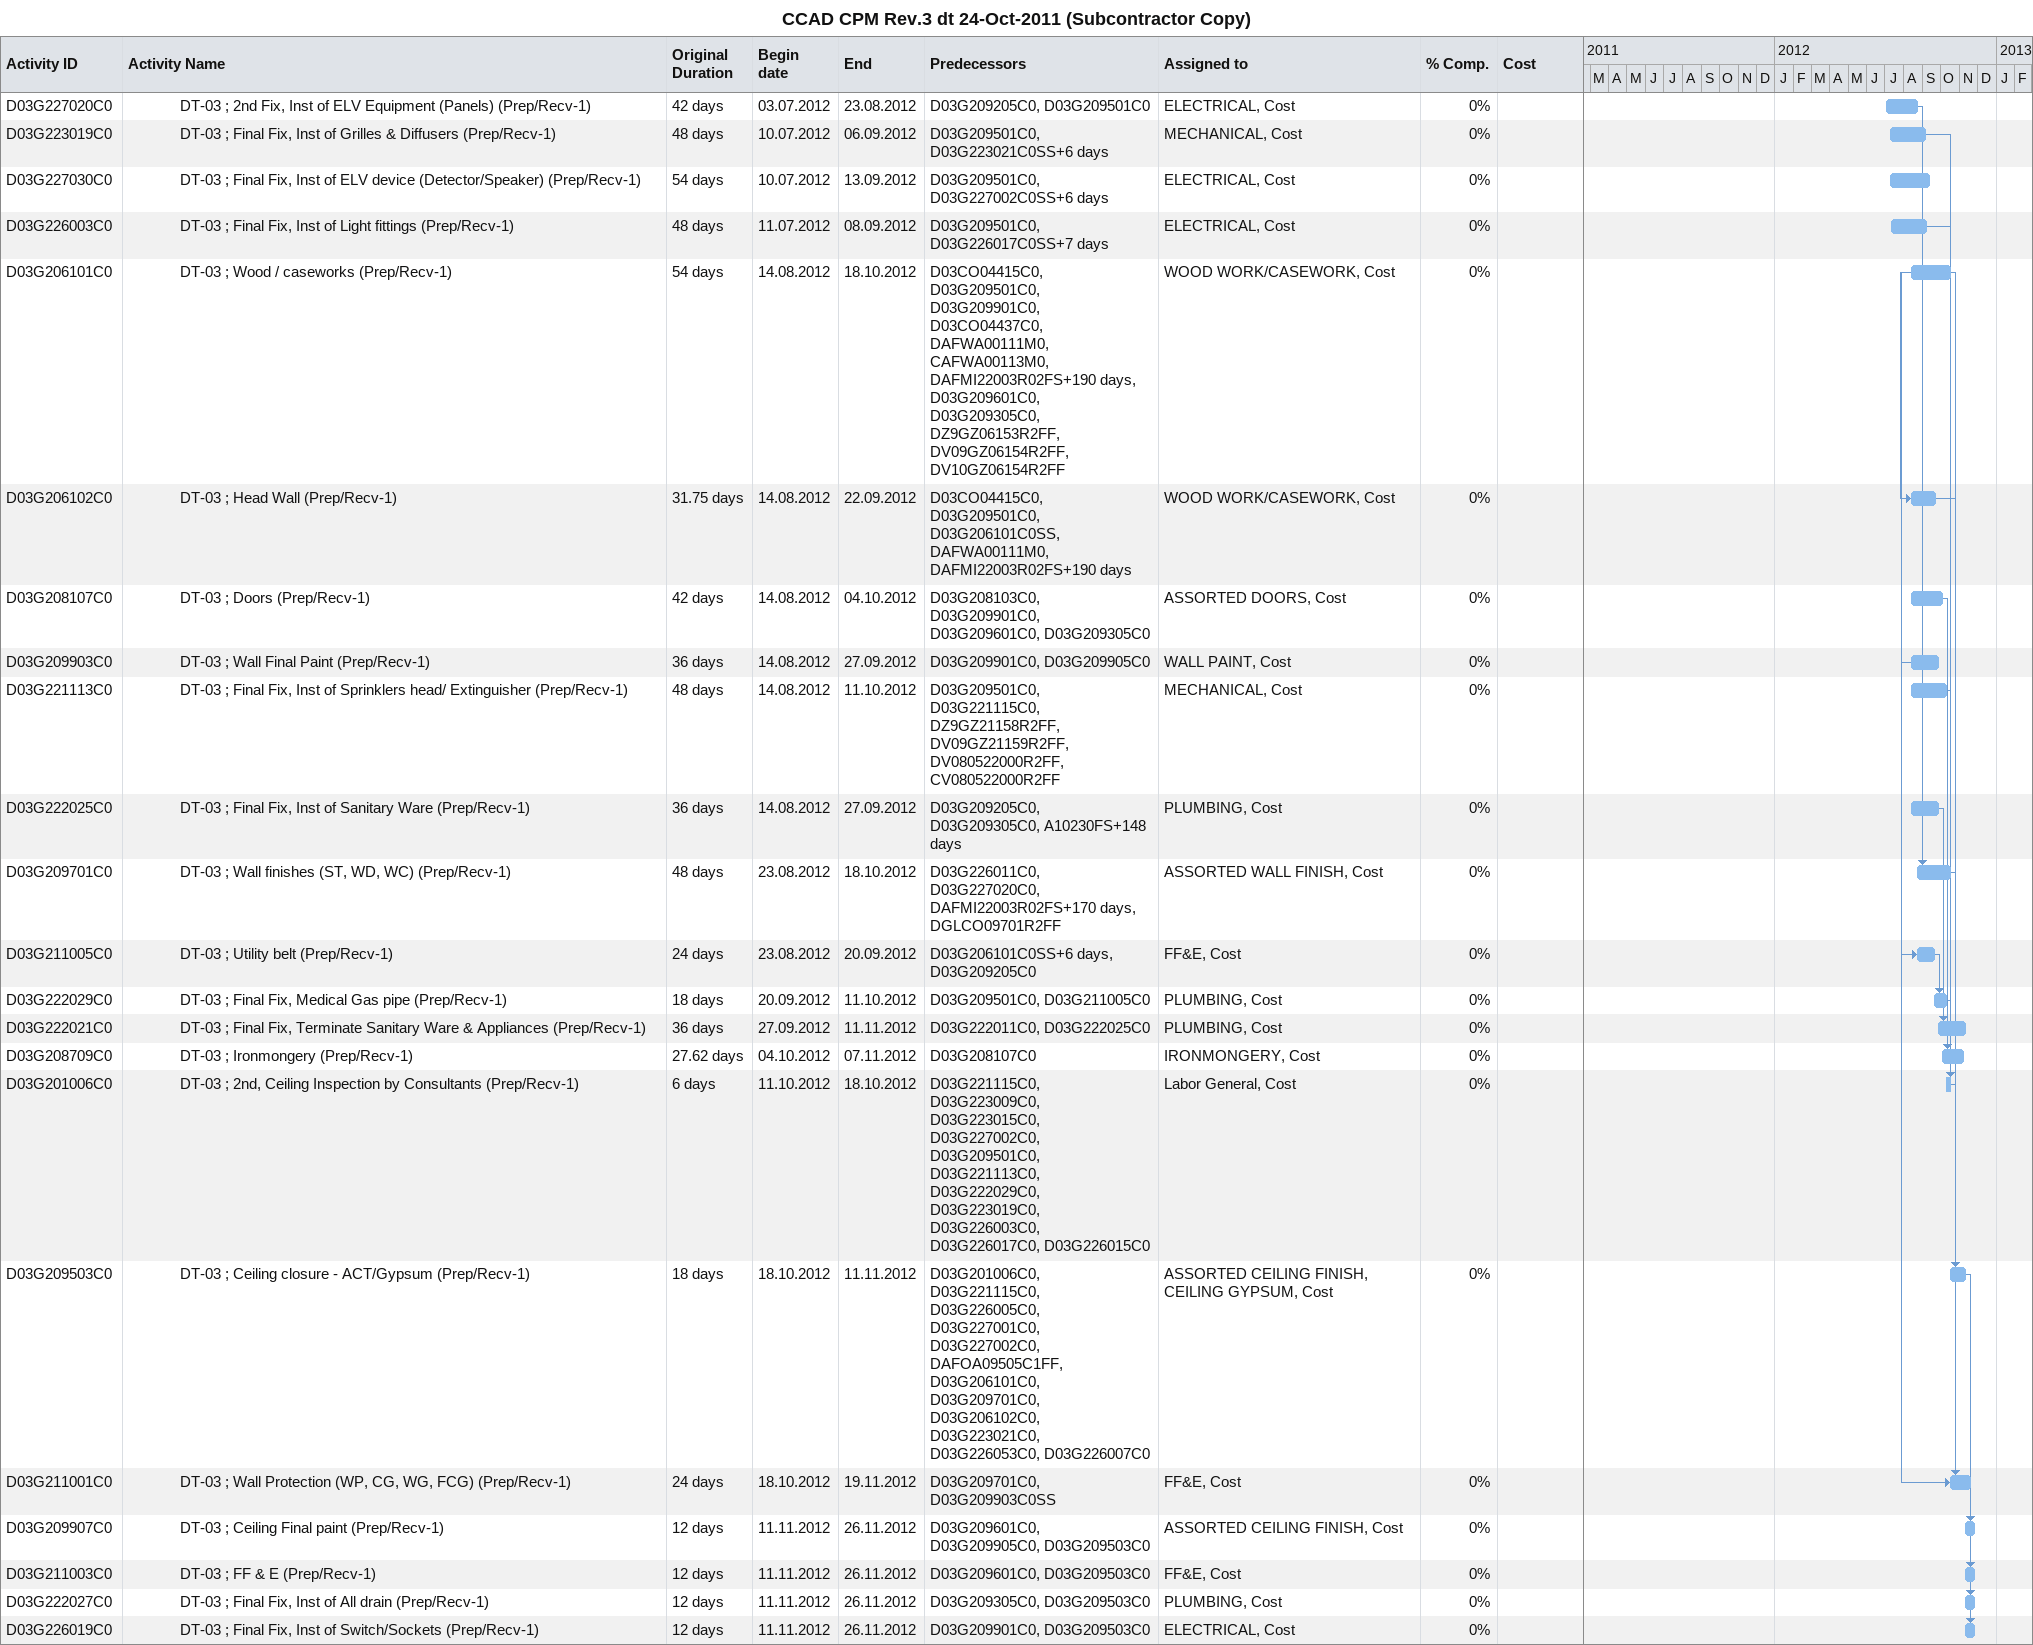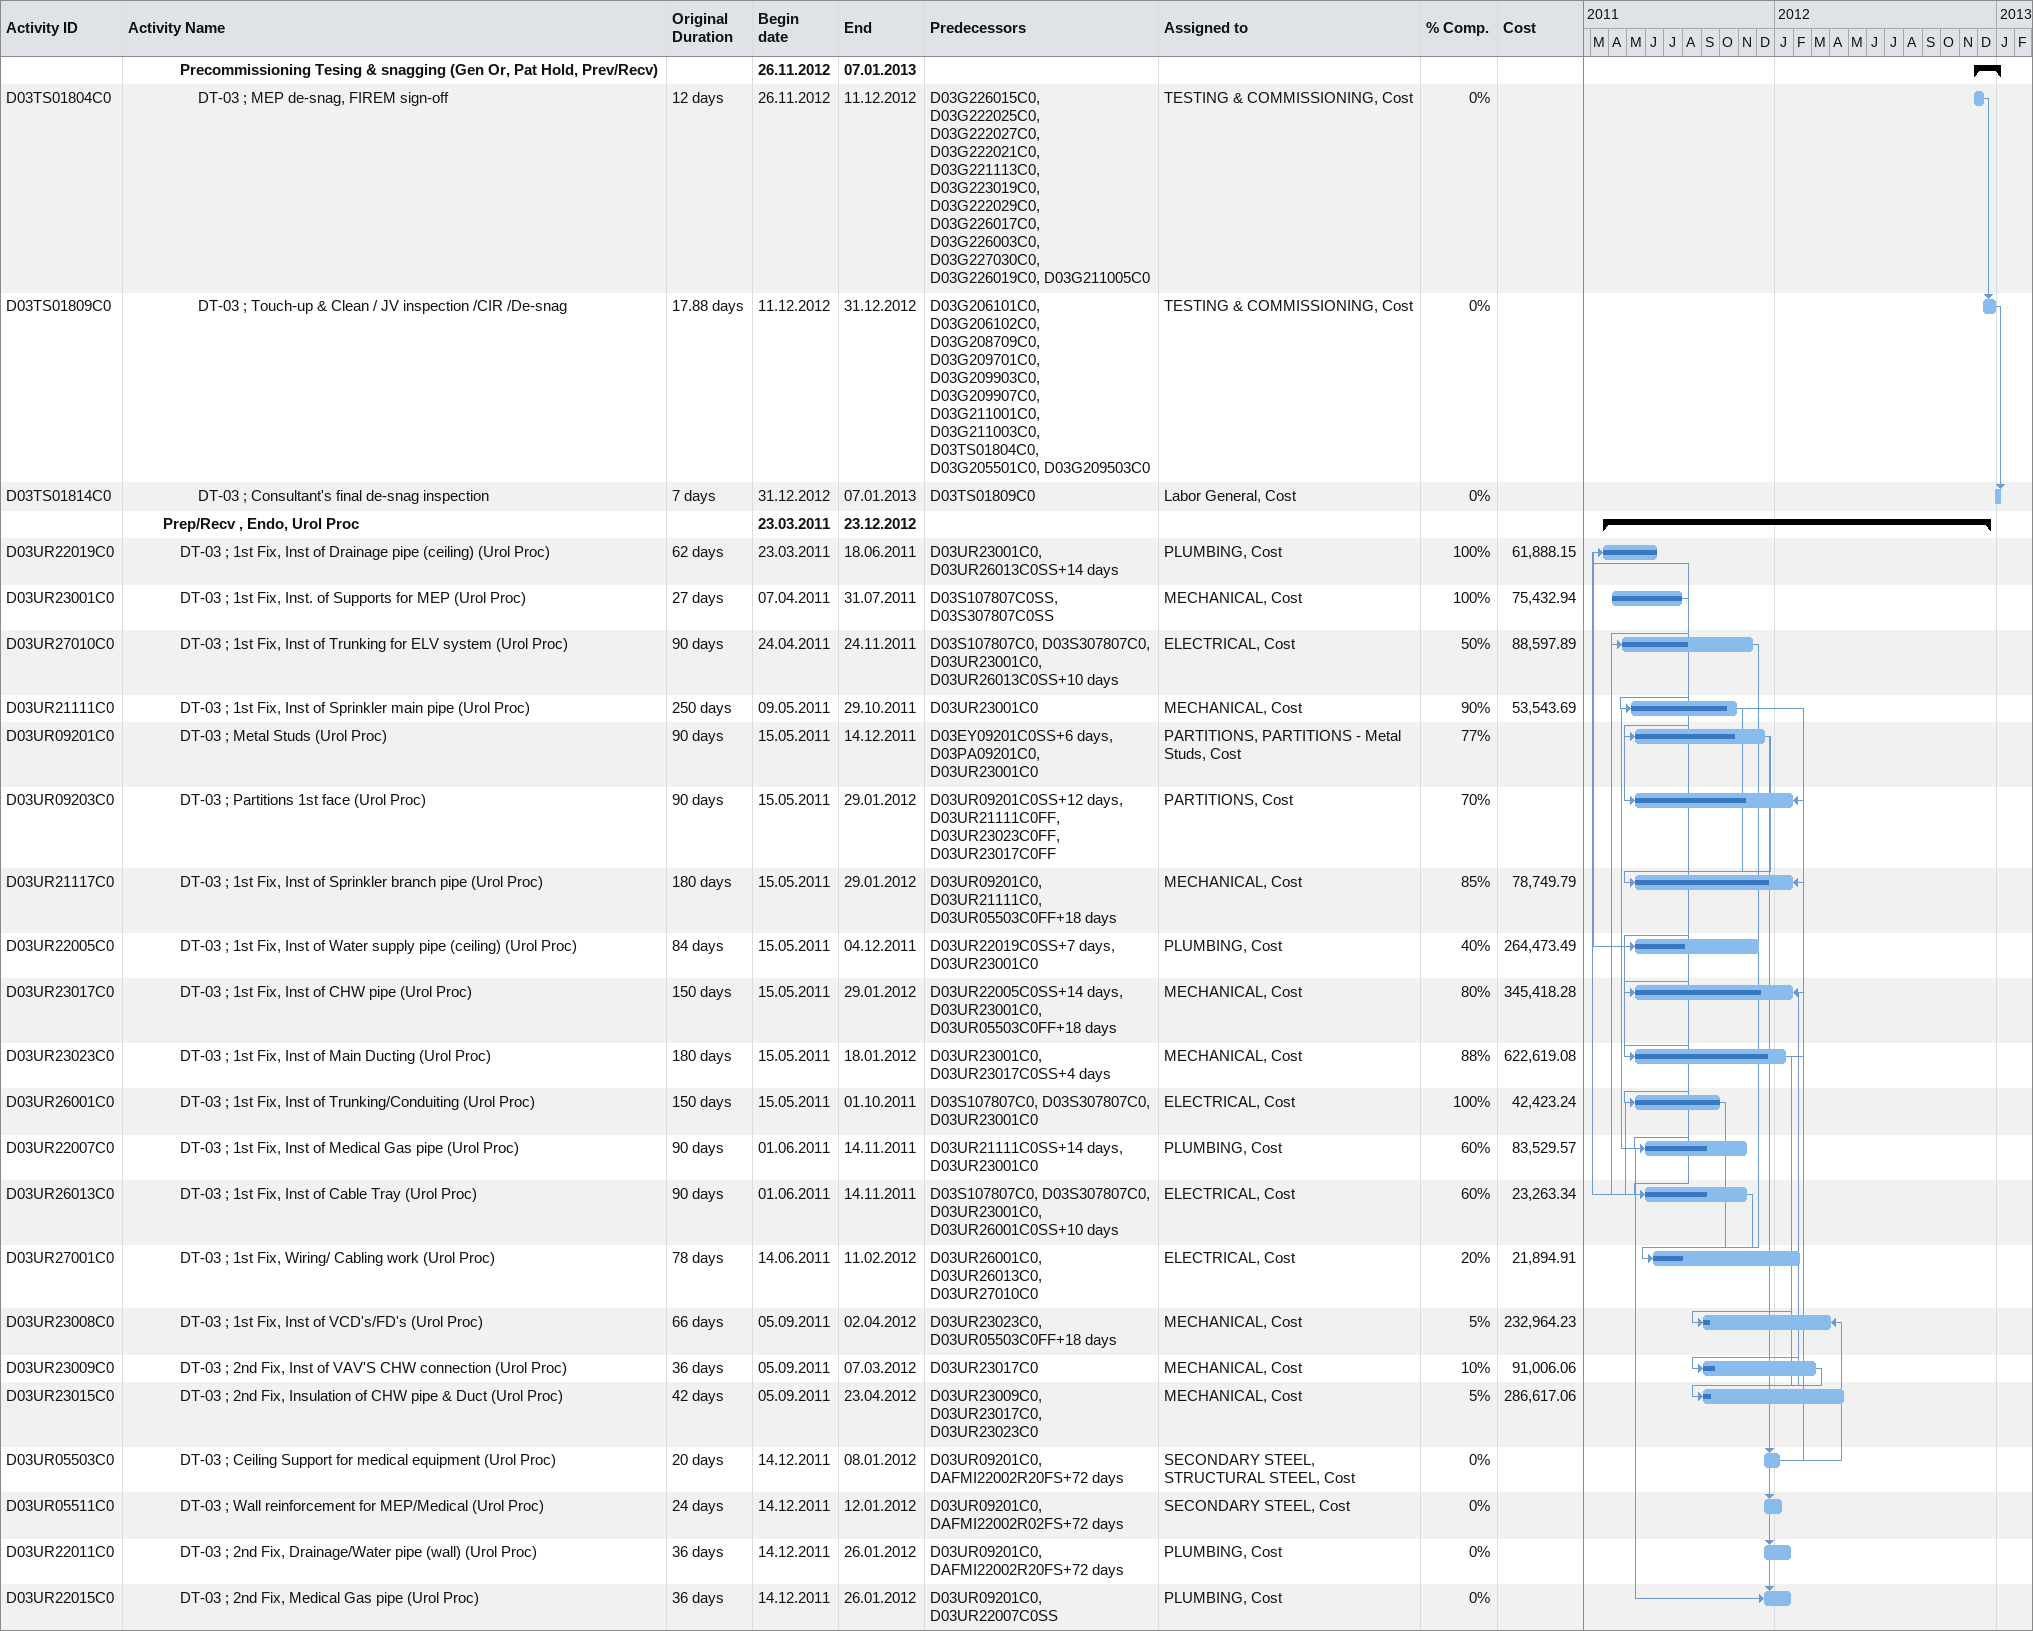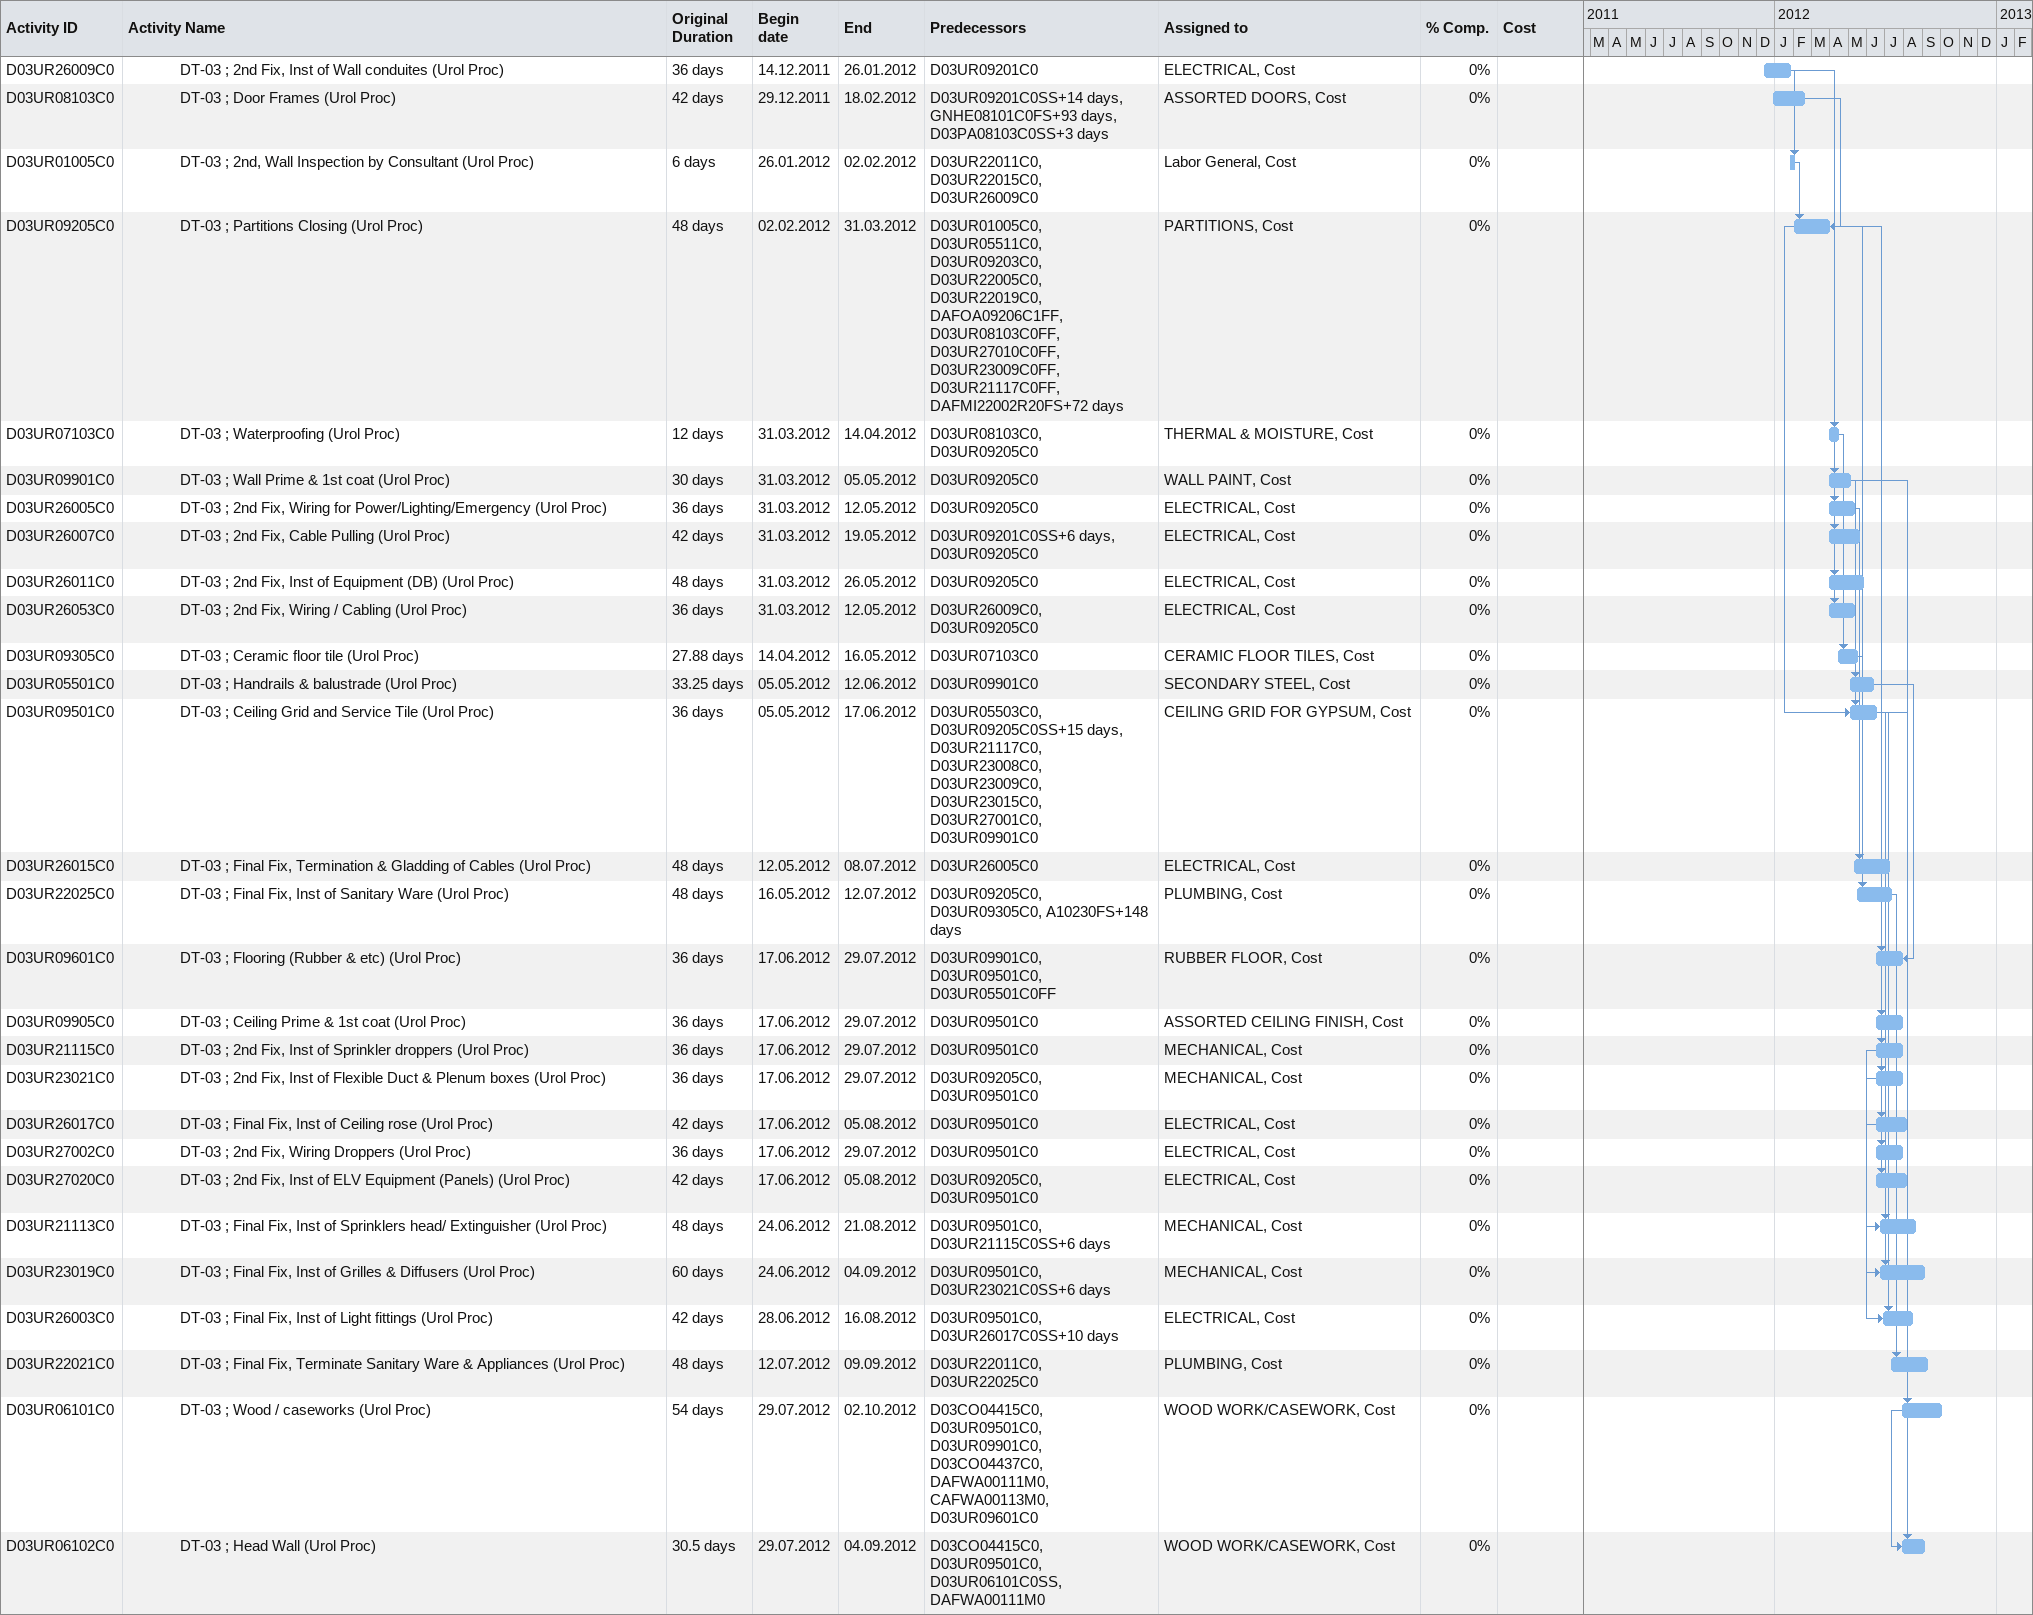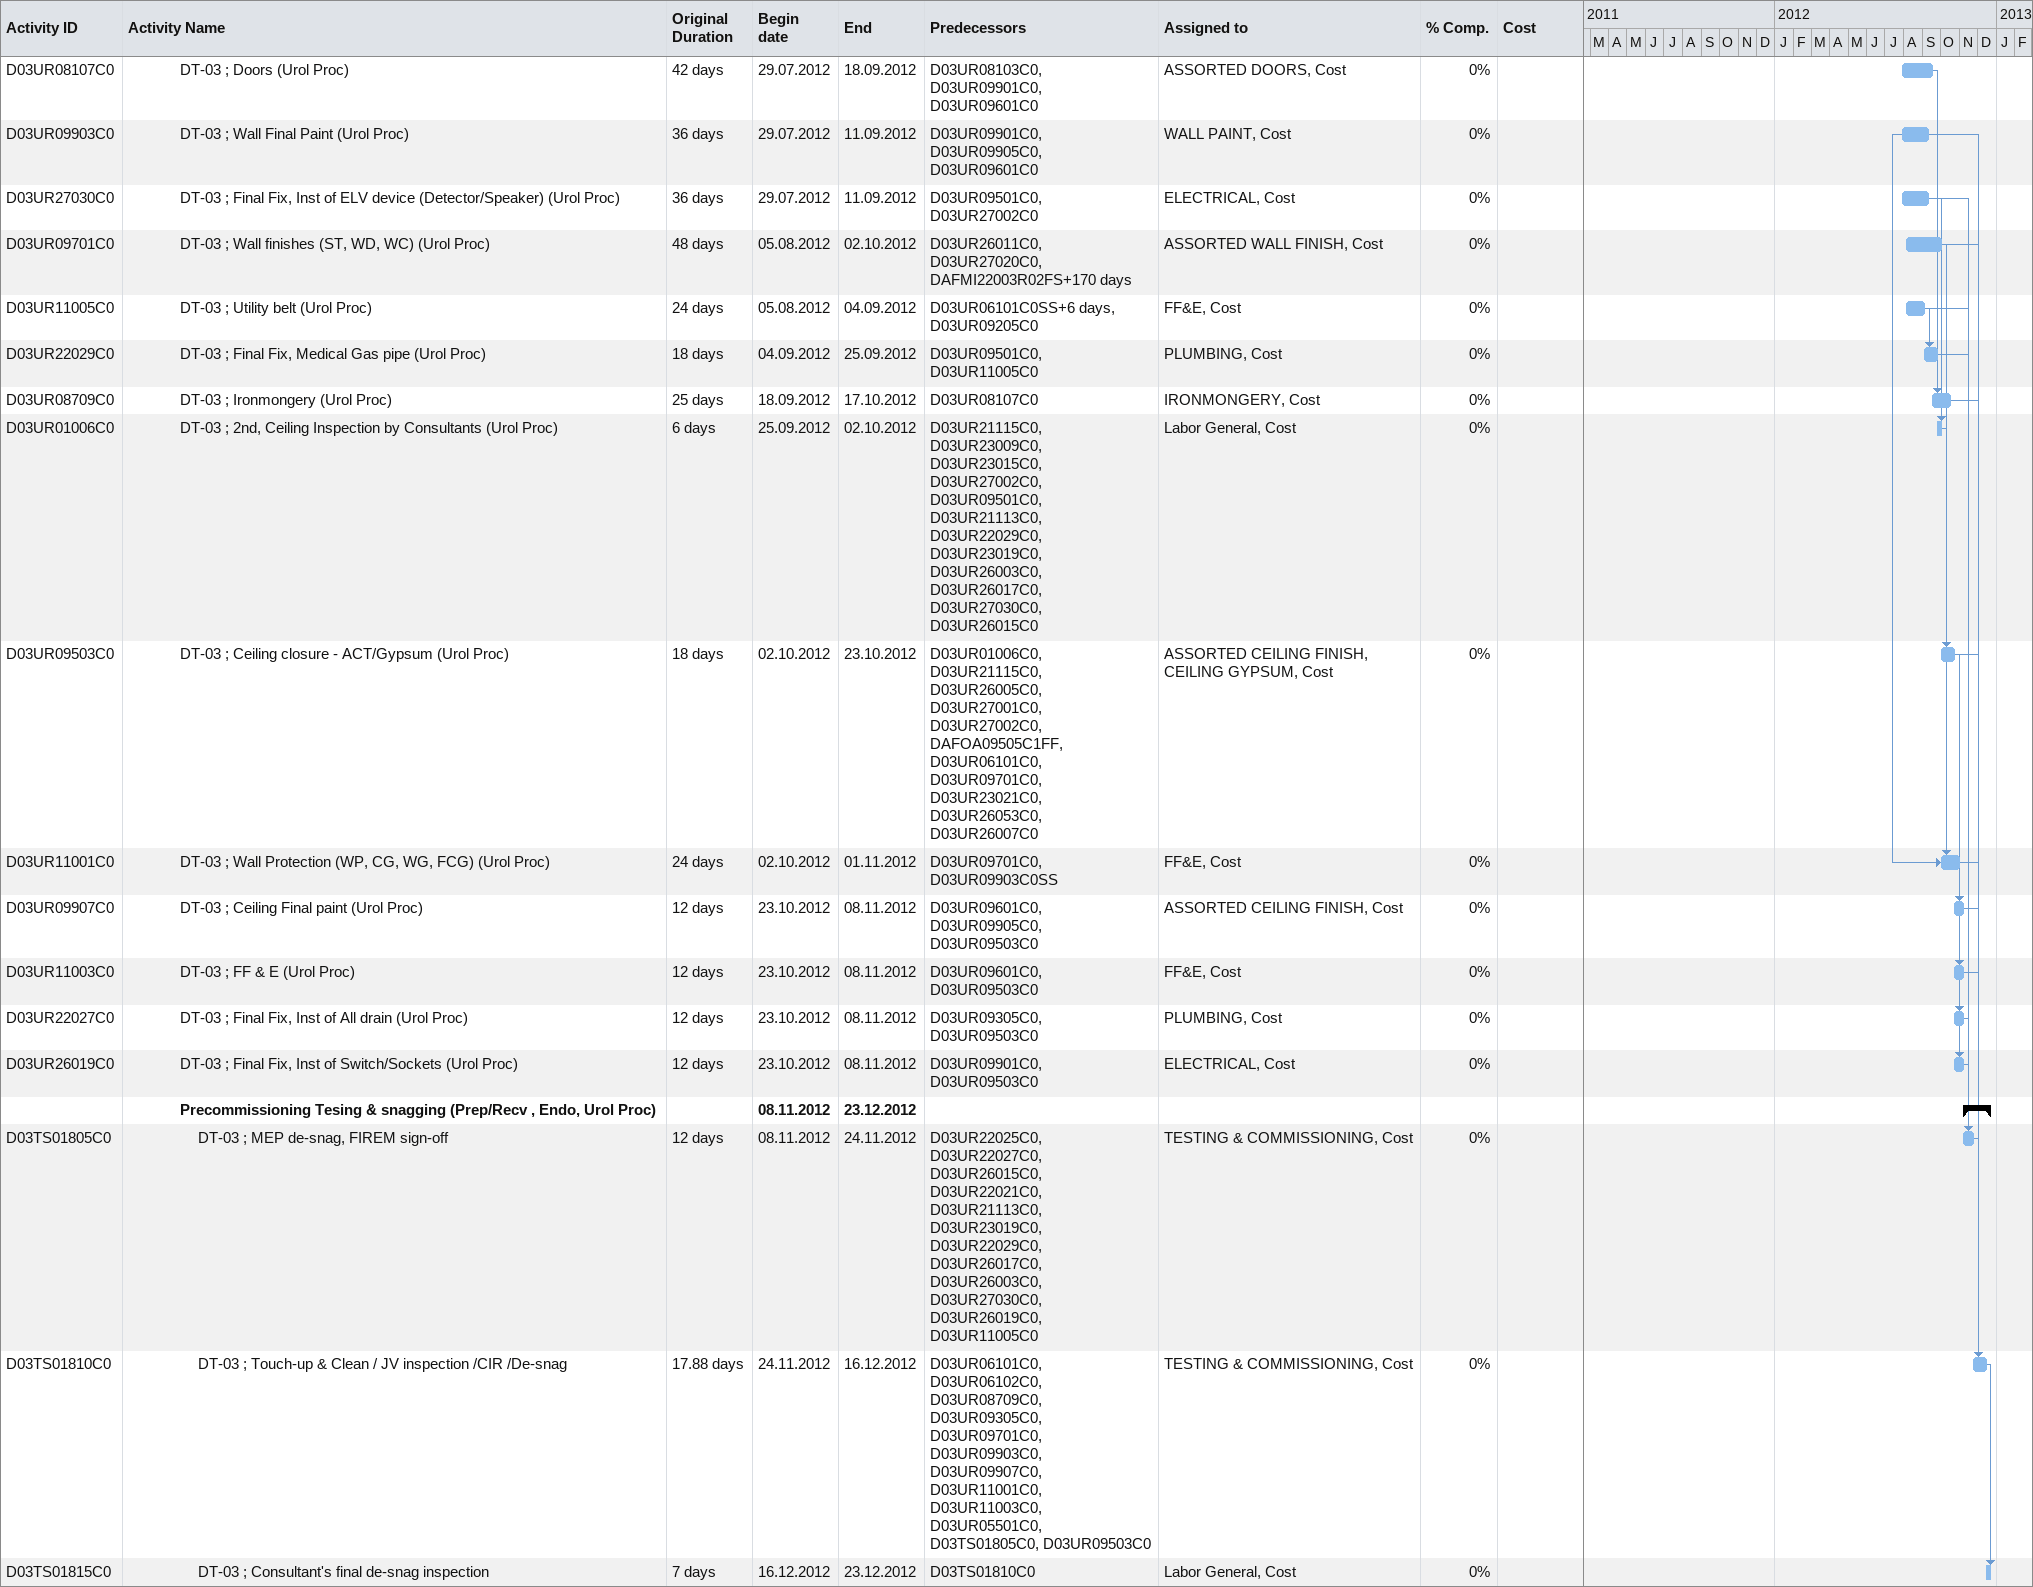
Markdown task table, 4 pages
CCAD CPM Rev.3 dt 24-Oct-2011 (Subcontractor Copy)

| ID | Level | Task | Original duration | Start | Finish | Predecessors | Resources | % complete | Cost |
|---|---|---|---|---|---|---|---|---|---|
| D03G227020C0 | 4 | DT-03 ; 2nd Fix, Inst of ELV Equipment (Panels) (Prep/Recv-1) | 42d | 2012-07-03 | 2012-08-23 | D03G209205C0, D03G209501C0 | ELECTRICAL, Cost | 0 |  |
| D03G223019C0 | 4 | DT-03 ; Final Fix, Inst of Grilles & Diffusers (Prep/Recv-1) | 48d | 2012-07-10 | 2012-09-06 | D03G209501C0, D03G223021C0SS+6d | MECHANICAL, Cost | 0 |  |
| D03G227030C0 | 4 | DT-03 ; Final Fix, Inst of ELV device (Detector/Speaker) (Prep/Recv-1) | 54d | 2012-07-10 | 2012-09-13 | D03G209501C0, D03G227002C0SS+6d | ELECTRICAL, Cost | 0 |  |
| D03G226003C0 | 4 | DT-03 ; Final Fix, Inst of Light fittings (Prep/Recv-1) | 48d | 2012-07-11 | 2012-09-08 | D03G209501C0, D03G226017C0SS+7d | ELECTRICAL, Cost | 0 |  |
| D03G206101C0 | 4 | DT-03 ; Wood / caseworks (Prep/Recv-1) | 54d | 2012-08-14 | 2012-10-18 | D03CO04415C0, D03G209501C0, D03G209901C0, D03CO04437C0, DAFWA00111M0, CAFWA00113M0, DAFMI22003R02FS+190d, D03G209601C0, D03G209305C0, DZ9GZ06153R2FF, DV09GZ06154R2FF, DV10GZ06154R2FF | WOOD WORK/CASEWORK, Cost | 0 |  |
| D03G206102C0 | 4 | DT-03 ; Head Wall (Prep/Recv-1) | 31.75d | 2012-08-14 | 2012-09-22 | D03CO04415C0, D03G209501C0, D03G206101C0SS, DAFWA00111M0, DAFMI22003R02FS+190d | WOOD WORK/CASEWORK, Cost | 0 |  |
| D03G208107C0 | 4 | DT-03 ; Doors (Prep/Recv-1) | 42d | 2012-08-14 | 2012-10-04 | D03G208103C0, D03G209901C0, D03G209601C0, D03G209305C0 | ASSORTED DOORS, Cost | 0 |  |
| D03G209903C0 | 4 | DT-03 ; Wall Final Paint (Prep/Recv-1) | 36d | 2012-08-14 | 2012-09-27 | D03G209901C0, D03G209905C0 | WALL PAINT, Cost | 0 |  |
| D03G221113C0 | 4 | DT-03 ; Final Fix, Inst of Sprinklers head/ Extinguisher (Prep/Recv-1) | 48d | 2012-08-14 | 2012-10-11 | D03G209501C0, D03G221115C0, DZ9GZ21158R2FF, DV09GZ21159R2FF, DV080522000R2FF, CV080522000R2FF | MECHANICAL, Cost | 0 |  |
| D03G222025C0 | 4 | DT-03 ; Final Fix, Inst of Sanitary Ware (Prep/Recv-1) | 36d | 2012-08-14 | 2012-09-27 | D03G209205C0, D03G209305C0, A10230FS+148d | PLUMBING, Cost | 0 |  |
| D03G209701C0 | 4 | DT-03 ; Wall finishes (ST, WD, WC) (Prep/Recv-1) | 48d | 2012-08-23 | 2012-10-18 | D03G226011C0, D03G227020C0, DAFMI22003R02FS+170d, DGLCO09701R2FF | ASSORTED WALL FINISH, Cost | 0 |  |
| D03G211005C0 | 4 | DT-03 ; Utility belt (Prep/Recv-1) | 24d | 2012-08-23 | 2012-09-20 | D03G206101C0SS+6d, D03G209205C0 | FF&E, Cost | 0 |  |
| D03G222029C0 | 4 | DT-03 ; Final Fix, Medical Gas pipe (Prep/Recv-1) | 18d | 2012-09-20 | 2012-10-11 | D03G209501C0, D03G211005C0 | PLUMBING, Cost | 0 |  |
| D03G222021C0 | 4 | DT-03 ; Final Fix, Terminate Sanitary Ware & Appliances (Prep/Recv-1) | 36d | 2012-09-27 | 2012-11-11 | D03G222011C0, D03G222025C0 | PLUMBING, Cost | 0 |  |
| D03G208709C0 | 4 | DT-03 ; Ironmongery (Prep/Recv-1) | 27.62d | 2012-10-04 | 2012-11-07 | D03G208107C0 | IRONMONGERY, Cost | 0 |  |
| D03G201006C0 | 4 | DT-03 ; 2nd, Ceiling Inspection by Consultants (Prep/Recv-1) | 6d | 2012-10-11 | 2012-10-18 | D03G221115C0, D03G223009C0, D03G223015C0, D03G227002C0, D03G209501C0, D03G221113C0, D03G222029C0, D03G223019C0, D03G226003C0, D03G226017C0, D03G226015C0 | Labor General, Cost | 0 |  |
| D03G209503C0 | 4 | DT-03 ; Ceiling closure - ACT/Gypsum (Prep/Recv-1) | 18d | 2012-10-18 | 2012-11-11 | D03G201006C0, D03G221115C0, D03G226005C0, D03G227001C0, D03G227002C0, DAFOA09505C1FF, D03G206101C0, D03G209701C0, D03G206102C0, D03G223021C0, D03G226053C0, D03G226007C0 | ASSORTED CEILING FINISH, CEILING GYPSUM, Cost | 0 |  |
| D03G211001C0 | 4 | DT-03 ; Wall Protection (WP, CG, WG, FCG) (Prep/Recv-1) | 24d | 2012-10-18 | 2012-11-19 | D03G209701C0, D03G209903C0SS | FF&E, Cost | 0 |  |
| D03G209907C0 | 4 | DT-03 ; Ceiling Final paint (Prep/Recv-1) | 12d | 2012-11-11 | 2012-11-26 | D03G209601C0, D03G209905C0, D03G209503C0 | ASSORTED CEILING FINISH, Cost | 0 |  |
| D03G211003C0 | 4 | DT-03 ; FF & E (Prep/Recv-1) | 12d | 2012-11-11 | 2012-11-26 | D03G209601C0, D03G209503C0 | FF&E, Cost | 0 |  |
| D03G222027C0 | 4 | DT-03 ; Final Fix, Inst of All drain (Prep/Recv-1) | 12d | 2012-11-11 | 2012-11-26 | D03G209305C0, D03G209503C0 | PLUMBING, Cost | 0 |  |
| D03G226019C0 | 4 | DT-03 ; Final Fix, Inst of Switch/Sockets (Prep/Recv-1) | 12d | 2012-11-11 | 2012-11-26 | D03G209901C0, D03G209503C0 | ELECTRICAL, Cost | 0 |  |
|  | 4 | **Precommissioning Tesing & snagging (Gen Or, Pat Hold, Prev/Recv)** |  | 2012-11-26 | 2013-01-07 |  |  |  |  |
| D03TS01804C0 | 5 | DT-03 ; MEP de-snag, FIREM sign-off | 12d | 2012-11-26 | 2012-12-11 | D03G226015C0, D03G222025C0, D03G222027C0, D03G222021C0, D03G221113C0, D03G223019C0, D03G222029C0, D03G226017C0, D03G226003C0, D03G227030C0, D03G226019C0, D03G211005C0 | TESTING & COMMISSIONING, Cost | 0 |  |
| D03TS01809C0 | 5 | DT-03 ; Touch-up & Clean / JV inspection /CIR /De-snag | 17.88d | 2012-12-11 | 2012-12-31 | D03G206101C0, D03G206102C0, D03G208709C0, D03G209701C0, D03G209903C0, D03G209907C0, D03G211001C0, D03G211003C0, D03TS01804C0, D03G205501C0, D03G209503C0 | TESTING & COMMISSIONING, Cost | 0 |  |
| D03TS01814C0 | 5 | DT-03 ; Consultant's final de-snag inspection | 7d | 2012-12-31 | 2013-01-07 | D03TS01809C0 | Labor General, Cost | 0 |  |
|  | 3 | **Prep/Recv , Endo, Urol Proc** |  | 2011-03-23 | 2012-12-23 |  |  |  |  |
| D03UR22019C0 | 4 | DT-03 ; 1st Fix, Inst of Drainage pipe (ceiling) (Urol Proc) | 62d | 2011-03-23 | 2011-06-18 | D03UR23001C0, D03UR26013C0SS+14d | PLUMBING, Cost | 100 | 61888.15 |
| D03UR23001C0 | 4 | DT-03 ; 1st Fix, Inst. of Supports for MEP (Urol Proc) | 27d | 2011-04-07 | 2011-07-31 | D03S107807C0SS, D03S307807C0SS | MECHANICAL, Cost | 100 | 75432.94 |
| D03UR27010C0 | 4 | DT-03 ; 1st Fix, Inst of Trunking for ELV system (Urol Proc) | 90d | 2011-04-24 | 2011-11-24 | D03S107807C0, D03S307807C0, D03UR23001C0, D03UR26013C0SS+10d | ELECTRICAL, Cost | 50 | 88597.89 |
| D03UR21111C0 | 4 | DT-03 ; 1st Fix, Inst of Sprinkler main pipe (Urol Proc) | 250d | 2011-05-09 | 2011-10-29 | D03UR23001C0 | MECHANICAL, Cost | 90 | 53543.69 |
| D03UR09201C0 | 4 | DT-03 ; Metal Studs (Urol Proc) | 90d | 2011-05-15 | 2011-12-14 | D03EY09201C0SS+6d, D03PA09201C0, D03UR23001C0 | PARTITIONS, PARTITIONS - Metal Studs, Cost | 77 |  |
| D03UR09203C0 | 4 | DT-03 ; Partitions 1st face (Urol Proc) | 90d | 2011-05-15 | 2012-01-29 | D03UR09201C0SS+12d, D03UR21111C0FF, D03UR23023C0FF, D03UR23017C0FF | PARTITIONS, Cost | 70 |  |
| D03UR21117C0 | 4 | DT-03 ; 1st Fix, Inst of Sprinkler branch pipe (Urol Proc) | 180d | 2011-05-15 | 2012-01-29 | D03UR09201C0, D03UR21111C0, D03UR05503C0FF+18d | MECHANICAL, Cost | 85 | 78749.79 |
| D03UR22005C0 | 4 | DT-03 ; 1st Fix, Inst of Water supply pipe (ceiling) (Urol Proc) | 84d | 2011-05-15 | 2011-12-04 | D03UR22019C0SS+7d, D03UR23001C0 | PLUMBING, Cost | 40 | 264473.49 |
| D03UR23017C0 | 4 | DT-03 ; 1st Fix, Inst of CHW pipe (Urol Proc) | 150d | 2011-05-15 | 2012-01-29 | D03UR22005C0SS+14d, D03UR23001C0, D03UR05503C0FF+18d | MECHANICAL, Cost | 80 | 345418.28 |
| D03UR23023C0 | 4 | DT-03 ; 1st Fix, Inst of Main Ducting (Urol Proc) | 180d | 2011-05-15 | 2012-01-18 | D03UR23001C0, D03UR23017C0SS+4d | MECHANICAL, Cost | 88 | 622619.08 |
| D03UR26001C0 | 4 | DT-03 ; 1st Fix, Inst of Trunking/Conduiting (Urol Proc) | 150d | 2011-05-15 | 2011-10-01 | D03S107807C0, D03S307807C0, D03UR23001C0 | ELECTRICAL, Cost | 100 | 42423.24 |
| D03UR22007C0 | 4 | DT-03 ; 1st Fix, Inst of Medical Gas pipe (Urol Proc) | 90d | 2011-06-01 | 2011-11-14 | D03UR21111C0SS+14d, D03UR23001C0 | PLUMBING, Cost | 60 | 83529.57 |
| D03UR26013C0 | 4 | DT-03 ; 1st Fix, Inst of Cable Tray (Urol Proc) | 90d | 2011-06-01 | 2011-11-14 | D03S107807C0, D03S307807C0, D03UR23001C0, D03UR26001C0SS+10d | ELECTRICAL, Cost | 60 | 23263.34 |
| D03UR27001C0 | 4 | DT-03 ; 1st Fix, Wiring/ Cabling work (Urol Proc) | 78d | 2011-06-14 | 2012-02-11 | D03UR26001C0, D03UR26013C0, D03UR27010C0 | ELECTRICAL, Cost | 20 | 21894.91 |
| D03UR23008C0 | 4 | DT-03 ; 1st Fix, Inst of VCD's/FD's (Urol Proc) | 66d | 2011-09-05 | 2012-04-02 | D03UR23023C0, D03UR05503C0FF+18d | MECHANICAL, Cost | 5 | 232964.23 |
| D03UR23009C0 | 4 | DT-03 ; 2nd Fix, Inst of VAV'S CHW connection (Urol Proc) | 36d | 2011-09-05 | 2012-03-07 | D03UR23017C0 | MECHANICAL, Cost | 10 | 91006.06 |
| D03UR23015C0 | 4 | DT-03 ; 2nd Fix, Insulation of CHW pipe & Duct (Urol Proc) | 42d | 2011-09-05 | 2012-04-23 | D03UR23009C0, D03UR23017C0, D03UR23023C0 | MECHANICAL, Cost | 5 | 286617.06 |
| D03UR05503C0 | 4 | DT-03 ; Ceiling Support for medical equipment (Urol Proc) | 20d | 2011-12-14 | 2012-01-08 | D03UR09201C0, DAFMI22002R20FS+72d | SECONDARY STEEL, STRUCTURAL STEEL, Cost | 0 |  |
| D03UR05511C0 | 4 | DT-03 ; Wall reinforcement for MEP/Medical (Urol Proc) | 24d | 2011-12-14 | 2012-01-12 | D03UR09201C0, DAFMI22002R02FS+72d | SECONDARY STEEL, Cost | 0 |  |
| D03UR22011C0 | 4 | DT-03 ; 2nd Fix, Drainage/Water pipe (wall) (Urol Proc) | 36d | 2011-12-14 | 2012-01-26 | D03UR09201C0, DAFMI22002R20FS+72d | PLUMBING, Cost | 0 |  |
| D03UR22015C0 | 4 | DT-03 ; 2nd Fix, Medical Gas pipe (Urol Proc) | 36d | 2011-12-14 | 2012-01-26 | D03UR09201C0, D03UR22007C0SS | PLUMBING, Cost | 0 |  |
| D03UR26009C0 | 4 | DT-03 ; 2nd Fix, Inst of Wall conduites (Urol Proc) | 36d | 2011-12-14 | 2012-01-26 | D03UR09201C0 | ELECTRICAL, Cost | 0 |  |
| D03UR08103C0 | 4 | DT-03 ; Door Frames (Urol Proc) | 42d | 2011-12-29 | 2012-02-18 | D03UR09201C0SS+14d, GNHE08101C0FS+93d, D03PA08103C0SS+3d | ASSORTED DOORS, Cost | 0 |  |
| D03UR01005C0 | 4 | DT-03 ; 2nd, Wall Inspection by Consultant (Urol Proc) | 6d | 2012-01-26 | 2012-02-02 | D03UR22011C0, D03UR22015C0, D03UR26009C0 | Labor General, Cost | 0 |  |
| D03UR09205C0 | 4 | DT-03 ; Partitions Closing (Urol Proc) | 48d | 2012-02-02 | 2012-03-31 | D03UR01005C0, D03UR05511C0, D03UR09203C0, D03UR22005C0, D03UR22019C0, DAFOA09206C1FF, D03UR08103C0FF, D03UR27010C0FF, D03UR23009C0FF, D03UR21117C0FF, DAFMI22002R20FS+72d | PARTITIONS, Cost | 0 |  |
| D03UR07103C0 | 4 | DT-03 ; Waterproofing (Urol Proc) | 12d | 2012-03-31 | 2012-04-14 | D03UR08103C0, D03UR09205C0 | THERMAL & MOISTURE, Cost | 0 |  |
| D03UR09901C0 | 4 | DT-03 ; Wall Prime & 1st coat (Urol Proc) | 30d | 2012-03-31 | 2012-05-05 | D03UR09205C0 | WALL PAINT, Cost | 0 |  |
| D03UR26005C0 | 4 | DT-03 ; 2nd Fix, Wiring for Power/Lighting/Emergency (Urol Proc) | 36d | 2012-03-31 | 2012-05-12 | D03UR09205C0 | ELECTRICAL, Cost | 0 |  |
| D03UR26007C0 | 4 | DT-03 ; 2nd Fix, Cable Pulling (Urol Proc) | 42d | 2012-03-31 | 2012-05-19 | D03UR09201C0SS+6d, D03UR09205C0 | ELECTRICAL, Cost | 0 |  |
| D03UR26011C0 | 4 | DT-03 ; 2nd Fix, Inst of Equipment (DB) (Urol Proc) | 48d | 2012-03-31 | 2012-05-26 | D03UR09205C0 | ELECTRICAL, Cost | 0 |  |
| D03UR26053C0 | 4 | DT-03 ; 2nd Fix, Wiring / Cabling (Urol Proc) | 36d | 2012-03-31 | 2012-05-12 | D03UR26009C0, D03UR09205C0 | ELECTRICAL, Cost | 0 |  |
| D03UR09305C0 | 4 | DT-03 ; Ceramic floor tile (Urol Proc) | 27.88d | 2012-04-14 | 2012-05-16 | D03UR07103C0 | CERAMIC FLOOR TILES, Cost | 0 |  |
| D03UR05501C0 | 4 | DT-03 ; Handrails & balustrade (Urol Proc) | 33.25d | 2012-05-05 | 2012-06-12 | D03UR09901C0 | SECONDARY STEEL, Cost | 0 |  |
| D03UR09501C0 | 4 | DT-03 ; Ceiling Grid and Service Tile (Urol Proc) | 36d | 2012-05-05 | 2012-06-17 | D03UR05503C0, D03UR09205C0SS+15d, D03UR21117C0, D03UR23008C0, D03UR23009C0, D03UR23015C0, D03UR27001C0, D03UR09901C0 | CEILING GRID FOR GYPSUM, Cost | 0 |  |
| D03UR26015C0 | 4 | DT-03 ; Final Fix, Termination & Gladding of Cables (Urol Proc) | 48d | 2012-05-12 | 2012-07-08 | D03UR26005C0 | ELECTRICAL, Cost | 0 |  |
| D03UR22025C0 | 4 | DT-03 ; Final Fix, Inst of Sanitary Ware (Urol Proc) | 48d | 2012-05-16 | 2012-07-12 | D03UR09205C0, D03UR09305C0, A10230FS+148d | PLUMBING, Cost | 0 |  |
| D03UR09601C0 | 4 | DT-03 ; Flooring (Rubber & etc) (Urol Proc) | 36d | 2012-06-17 | 2012-07-29 | D03UR09901C0, D03UR09501C0, D03UR05501C0FF | RUBBER FLOOR, Cost | 0 |  |
| D03UR09905C0 | 4 | DT-03 ; Ceiling Prime & 1st coat (Urol Proc) | 36d | 2012-06-17 | 2012-07-29 | D03UR09501C0 | ASSORTED CEILING FINISH, Cost | 0 |  |
| D03UR21115C0 | 4 | DT-03 ; 2nd Fix, Inst of Sprinkler droppers (Urol Proc) | 36d | 2012-06-17 | 2012-07-29 | D03UR09501C0 | MECHANICAL, Cost | 0 |  |
| D03UR23021C0 | 4 | DT-03 ; 2nd Fix, Inst of Flexible Duct & Plenum boxes (Urol Proc) | 36d | 2012-06-17 | 2012-07-29 | D03UR09205C0, D03UR09501C0 | MECHANICAL, Cost | 0 |  |
| D03UR26017C0 | 4 | DT-03 ; Final Fix, Inst of Ceiling rose (Urol Proc) | 42d | 2012-06-17 | 2012-08-05 | D03UR09501C0 | ELECTRICAL, Cost | 0 |  |
| D03UR27002C0 | 4 | DT-03 ; 2nd Fix, Wiring Droppers (Urol Proc) | 36d | 2012-06-17 | 2012-07-29 | D03UR09501C0 | ELECTRICAL, Cost | 0 |  |
| D03UR27020C0 | 4 | DT-03 ; 2nd Fix, Inst of ELV Equipment (Panels) (Urol Proc) | 42d | 2012-06-17 | 2012-08-05 | D03UR09205C0, D03UR09501C0 | ELECTRICAL, Cost | 0 |  |
| D03UR21113C0 | 4 | DT-03 ; Final Fix, Inst of Sprinklers head/ Extinguisher (Urol Proc) | 48d | 2012-06-24 | 2012-08-21 | D03UR09501C0, D03UR21115C0SS+6d | MECHANICAL, Cost | 0 |  |
| D03UR23019C0 | 4 | DT-03 ; Final Fix, Inst of Grilles & Diffusers (Urol Proc) | 60d | 2012-06-24 | 2012-09-04 | D03UR09501C0, D03UR23021C0SS+6d | MECHANICAL, Cost | 0 |  |
| D03UR26003C0 | 4 | DT-03 ; Final Fix, Inst of Light fittings (Urol Proc) | 42d | 2012-06-28 | 2012-08-16 | D03UR09501C0, D03UR26017C0SS+10d | ELECTRICAL, Cost | 0 |  |
| D03UR22021C0 | 4 | DT-03 ; Final Fix, Terminate Sanitary Ware & Appliances (Urol Proc) | 48d | 2012-07-12 | 2012-09-09 | D03UR22011C0, D03UR22025C0 | PLUMBING, Cost | 0 |  |
| D03UR06101C0 | 4 | DT-03 ; Wood / caseworks (Urol Proc) | 54d | 2012-07-29 | 2012-10-02 | D03CO04415C0, D03UR09501C0, D03UR09901C0, D03CO04437C0, DAFWA00111M0, CAFWA00113M0, D03UR09601C0 | WOOD WORK/CASEWORK, Cost | 0 |  |
| D03UR06102C0 | 4 | DT-03 ; Head Wall (Urol Proc) | 30.5d | 2012-07-29 | 2012-09-04 | D03CO04415C0, D03UR09501C0, D03UR06101C0SS, DAFWA00111M0 | WOOD WORK/CASEWORK, Cost | 0 |  |
| D03UR08107C0 | 4 | DT-03 ; Doors (Urol Proc) | 42d | 2012-07-29 | 2012-09-18 | D03UR08103C0, D03UR09901C0, D03UR09601C0 | ASSORTED DOORS, Cost | 0 |  |
| D03UR09903C0 | 4 | DT-03 ; Wall Final Paint (Urol Proc) | 36d | 2012-07-29 | 2012-09-11 | D03UR09901C0, D03UR09905C0, D03UR09601C0 | WALL PAINT, Cost | 0 |  |
| D03UR27030C0 | 4 | DT-03 ; Final Fix, Inst of ELV device (Detector/Speaker) (Urol Proc) | 36d | 2012-07-29 | 2012-09-11 | D03UR09501C0, D03UR27002C0 | ELECTRICAL, Cost | 0 |  |
| D03UR09701C0 | 4 | DT-03 ; Wall finishes (ST, WD, WC) (Urol Proc) | 48d | 2012-08-05 | 2012-10-02 | D03UR26011C0, D03UR27020C0, DAFMI22003R02FS+170d | ASSORTED WALL FINISH, Cost | 0 |  |
| D03UR11005C0 | 4 | DT-03 ; Utility belt (Urol Proc) | 24d | 2012-08-05 | 2012-09-04 | D03UR06101C0SS+6d, D03UR09205C0 | FF&E, Cost | 0 |  |
| D03UR22029C0 | 4 | DT-03 ; Final Fix, Medical Gas pipe (Urol Proc) | 18d | 2012-09-04 | 2012-09-25 | D03UR09501C0, D03UR11005C0 | PLUMBING, Cost | 0 |  |
| D03UR08709C0 | 4 | DT-03 ; Ironmongery (Urol Proc) | 25d | 2012-09-18 | 2012-10-17 | D03UR08107C0 | IRONMONGERY, Cost | 0 |  |
| D03UR01006C0 | 4 | DT-03 ; 2nd, Ceiling Inspection by Consultants (Urol Proc) | 6d | 2012-09-25 | 2012-10-02 | D03UR21115C0, D03UR23009C0, D03UR23015C0, D03UR27002C0, D03UR09501C0, D03UR21113C0, D03UR22029C0, D03UR23019C0, D03UR26003C0, D03UR26017C0, D03UR27030C0, D03UR26015C0 | Labor General, Cost | 0 |  |
| D03UR09503C0 | 4 | DT-03 ; Ceiling closure - ACT/Gypsum (Urol Proc) | 18d | 2012-10-02 | 2012-10-23 | D03UR01006C0, D03UR21115C0, D03UR26005C0, D03UR27001C0, D03UR27002C0, DAFOA09505C1FF, D03UR06101C0, D03UR09701C0, D03UR23021C0, D03UR26053C0, D03UR26007C0 | ASSORTED CEILING FINISH, CEILING GYPSUM, Cost | 0 |  |
| D03UR11001C0 | 4 | DT-03 ; Wall Protection (WP, CG, WG, FCG) (Urol Proc) | 24d | 2012-10-02 | 2012-11-01 | D03UR09701C0, D03UR09903C0SS | FF&E, Cost | 0 |  |
| D03UR09907C0 | 4 | DT-03 ; Ceiling Final paint (Urol Proc) | 12d | 2012-10-23 | 2012-11-08 | D03UR09601C0, D03UR09905C0, D03UR09503C0 | ASSORTED CEILING FINISH, Cost | 0 |  |
| D03UR11003C0 | 4 | DT-03 ; FF & E (Urol Proc) | 12d | 2012-10-23 | 2012-11-08 | D03UR09601C0, D03UR09503C0 | FF&E, Cost | 0 |  |
| D03UR22027C0 | 4 | DT-03 ; Final Fix, Inst of All drain (Urol Proc) | 12d | 2012-10-23 | 2012-11-08 | D03UR09305C0, D03UR09503C0 | PLUMBING, Cost | 0 |  |
| D03UR26019C0 | 4 | DT-03 ; Final Fix, Inst of Switch/Sockets (Urol Proc) | 12d | 2012-10-23 | 2012-11-08 | D03UR09901C0, D03UR09503C0 | ELECTRICAL, Cost | 0 |  |
|  | 4 | **Precommissioning Tesing & snagging (Prep/Recv , Endo, Urol Proc)** |  | 2012-11-08 | 2012-12-23 |  |  |  |  |
| D03TS01805C0 | 5 | DT-03 ; MEP de-snag, FIREM sign-off | 12d | 2012-11-08 | 2012-11-24 | D03UR22025C0, D03UR22027C0, D03UR26015C0, D03UR22021C0, D03UR21113C0, D03UR23019C0, D03UR22029C0, D03UR26017C0, D03UR26003C0, D03UR27030C0, D03UR26019C0, D03UR11005C0 | TESTING & COMMISSIONING, Cost | 0 |  |
| D03TS01810C0 | 5 | DT-03 ; Touch-up & Clean / JV inspection /CIR /De-snag | 17.88d | 2012-11-24 | 2012-12-16 | D03UR06101C0, D03UR06102C0, D03UR08709C0, D03UR09305C0, D03UR09701C0, D03UR09903C0, D03UR09907C0, D03UR11001C0, D03UR11003C0, D03UR05501C0, D03TS01805C0, D03UR09503C0 | TESTING & COMMISSIONING, Cost | 0 |  |
| D03TS01815C0 | 5 | DT-03 ; Consultant's final de-snag inspection | 7d | 2012-12-16 | 2012-12-23 | D03TS01810C0 | Labor General, Cost | 0 |  |
